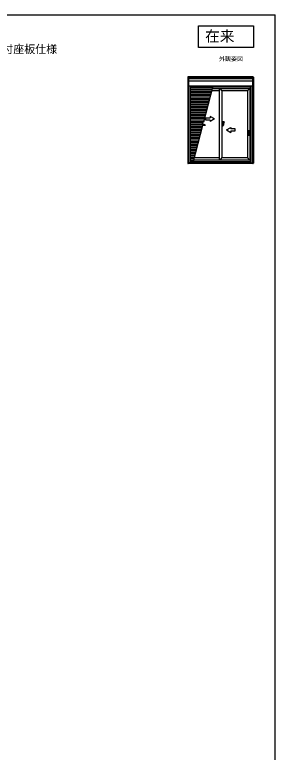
# Model space of a CAD drawing. Units: millimetres, scale not verified. Extents: x -525 to 525, y -783 to 779.
# Drawn here: x 168 to 525, y -262 to 747 of the extents above; entities that cross this region are included whole.
import ezdxf
from ezdxf.enums import TextEntityAlignment as Align

# ---------------------------------------------------------------- set-up
doc = ezdxf.new("R2010")
doc.units = ezdxf.units.MM
doc.header["$LTSCALE"] = 4
for name, color, linetype in [('0-1_USER1', 3, 'Continuous'), ('0-6_YKK_A1', 4, 'Continuous'), ('0-8_YKK_ZWAK', 7, 'Continuous')]:
    doc.layers.add(name, color=color, linetype=linetype)
doc.styles.add('ＭＳ ゴシック', font='')
doc.styles.get('ＭＳ ゴシック').set_extended_font_data('MS Gothic')

msp = doc.modelspace()

# ---------------------------------------------------------------- linework, layer by layer
at = {"layer": '0-1_USER1'}
msp.add_lwpolyline([(420, 732.1), (495, 732.1), (495, 702.1), (420, 702.1)], close=True, dxfattribs=at)
at = {"layer": '0-6_YKK_A1'}
for p, q in [((405.25, 661.6), (405.25, 543.81)), ((494.5, 662.1), (405.75, 662.1)), ((406.325, 662.1), (406.325, 660.71)), ((493.8, 660.31), (406.45, 660.31)), ((493.8, 660.18), (406.45, 660.18)), ((493.8, 659.482), (406.45, 659.482)), ((493.8, 656.12), (406.45, 656.12)), ((493.8, 660.31), (406.515, 660.31)), ((493.8, 660.18), (406.515, 660.18)), ((493.8, 660.075), (493.8, 649.91)), ((493.925, 662.1), (493.925, 660.71)), ((495, 661.6), (495, 543.81)), ((406.25, 649.36), (406.25, 544.41)), ((406.25, 649.36), (406.25, 544.41)), ((493.8, 649.42), (406.45, 649.42)), ((408.5, 649.42), (408.5, 544.4)), ((439.538, 648.98), (408.5, 648.98)), ((438.991, 646.88), (408.5, 646.88)), ((439.652, 649.42), (426.768, 599.942)), ((438.849, 646.335), (490.425, 646.335)), ((439.422, 648.535), (491.75, 648.535)), ((491.75, 649.21), (439.598, 649.21)), ((448.175, 646.335), (448.175, 548.085)), ((448.275, 646.335), (448.275, 548.085)), ((448.925, 646.335), (452.075, 642.885)), ((487.025, 642.885), (490.425, 646.235)), ((490.425, 646.335), (490.475, 646.385)), ((490.425, 646.335), (490.425, 548.085)), ((490.475, 646.385), (491.75, 647.66)), ((491.75, 649.42), (491.75, 544.4)), ((494, 649.36), (494, 544.41)), ((438.444, 644.78), (408.5, 644.78)), ((437.897, 642.68), (408.5, 642.68)), ((437.35, 640.58), (408.5, 640.58)), ((436.803, 638.48), (408.5, 638.48)), ((436.257, 636.38), (408.5, 636.38)), ((448.175, 642.885), (437.951, 642.885)), ((487.025, 642.885), (452.075, 642.885)), ((487.025, 642.885), (487.025, 551.585)), ((435.71, 634.28), (408.5, 634.28)), ((435.163, 632.18), (408.5, 632.18)), ((434.616, 630.08), (408.5, 630.08)), ((434.069, 627.98), (408.5, 627.98)), ((433.522, 625.88), (408.5, 625.88)), ((432.975, 623.78), (408.5, 623.78)), ((432.428, 621.68), (408.5, 621.68)), ((431.882, 619.58), (408.5, 619.58)), ((431.335, 617.48), (408.5, 617.48)), ((430.788, 615.38), (408.5, 615.38)), ((430.241, 613.28), (408.5, 613.28)), ((429.694, 611.18), (408.5, 611.18)), ((429.147, 609.08), (408.5, 609.08)), ((428.6, 606.98), (408.5, 606.98)), ((429.987, 606.026), (435.987, 606.026)), ((435.987, 607.99), (435.987, 606.026)), ((441.987, 604.526), (435.987, 607.99)), ((428.053, 604.88), (408.5, 604.88)), ((427.507, 602.78), (408.5, 602.78)), ((426.96, 600.68), (408.5, 600.68)), ((424.58, 598.58), (408.5, 598.58)), ((428.757, 596.48), (408.5, 596.48)), ((425.634, 595.588), (412.303, 544.4)), ((441.987, 604.526), (435.987, 601.062)), ((435.987, 603.026), (435.987, 601.062)), ((455.075, 596.535), (451.985, 596.535)), ((453.075, 598.535), (452.075, 598.535)), ((455.075, 600.535), (453.075, 594.535)), ((455.075, 600.535), (453.075, 600.535)), ((453.075, 594.535), (453.075, 600.535)), ((425.319, 594.38), (408.5, 594.38)), ((424.772, 592.28), (408.5, 592.28)), ((424.225, 590.18), (408.5, 590.18)), ((423.678, 588.08), (408.5, 588.08)), ((423.132, 585.98), (408.5, 585.98)), ((453.075, 594.535), (452.075, 594.535)), ((458.263, 589.527), (464.263, 592.991)), ((458.263, 589.527), (464.263, 586.063)), ((464.263, 592.991), (464.263, 591.027)), ((464.263, 588.027), (464.263, 586.063)), ((488.175, 588.205), (488.175, 582.365)), ((489.195, 588.285), (488.255, 588.285)), ((489.275, 582.365), (489.275, 588.205)), ((422.585, 583.88), (408.5, 583.88)), ((422.038, 581.78), (408.5, 581.78)), ((421.491, 579.68), (408.5, 579.68)), ((420.944, 577.58), (408.5, 577.58)), ((420.397, 575.48), (408.5, 575.48)), ((487.675, 585.285), (489.775, 585.285)), ((488.255, 582.285), (489.195, 582.285)), ((419.85, 573.38), (408.5, 573.38)), ((419.303, 571.28), (408.5, 571.28)), ((418.757, 569.18), (408.5, 569.18)), ((418.21, 567.08), (408.5, 567.08)), ((417.663, 564.98), (408.5, 564.98)), ((417.116, 562.88), (408.5, 562.88)), ((416.569, 560.78), (408.5, 560.78)), ((416.022, 558.68), (408.5, 558.68)), ((415.475, 556.58), (408.5, 556.58)), ((414.928, 554.48), (408.5, 554.48)), ((414.382, 552.38), (408.5, 552.38)), ((413.835, 550.28), (408.5, 550.28)), ((413.288, 548.18), (408.5, 548.18)), ((412.741, 546.08), (408.5, 546.08)), ((491.75, 545.635), (412.625, 545.635)), ((490.425, 548.085), (413.263, 548.085)), ((414.174, 551.585), (448.175, 551.585)), ((452.075, 551.585), (487.025, 551.585)), ((490.425, 548.185), (487.025, 551.585)), ((490.425, 548.085), (490.475, 548.035)), ((490.475, 548.035), (491.75, 546.76)), ((490.477, 548.032), (491.75, 546.76)), ((494.5, 543.31), (405.75, 543.31)), ((406.35, 544.36), (406.2, 544.36)), ((406.325, 544.36), (406.325, 543.31)), ((406.35, 544.41), (406.35, 544.36)), ((406.35, 544.41), (407.85, 544.41)), ((406.35, 544.36), (407.85, 544.36)), ((407.85, 544.36), (407.85, 544.41)), ((407.85, 544.41), (408, 544.41)), ((408, 544.36), (407.85, 544.36)), ((408, 544.41), (408, 544.4)), ((492.25, 544.4), (408, 544.4)), ((408, 544.385), (408, 544.4)), ((408, 544.385), (408, 544.325)), ((491.75, 544.96), (412.449, 544.96)), ((492.25, 544.4), (492.25, 544.385)), ((492.25, 544.385), (492.25, 544.325)), ((492.4, 544.36), (492.25, 544.36)), ((492.4, 544.41), (492.4, 544.36)), ((492.4, 544.41), (493.9, 544.41)), ((492.4, 544.36), (493.9, 544.36)), ((493.9, 544.36), (493.9, 544.41)), ((493.9, 544.41), (494.05, 544.41)), ((494.05, 544.36), (493.9, 544.36)), ((493.925, 544.36), (493.925, 543.31)), ((494.05, 544.41), (494.05, 544.36))]:
    msp.add_line(p, q, dxfattribs=at)
for points in [[(406.05, 660.71), (406.45, 660.71), (406.45, 649.36), (406.05, 649.36)], [(494.2, 660.71), (493.8, 660.71), (493.8, 649.36), (494.2, 649.36)]]:
    msp.add_lwpolyline(points, close=True, dxfattribs=at)
for points in [[(491.75, 647.66), (490.475, 646.385), (490.425, 646.335)], [(452.075, 642.885), (452.075, 551.585), (448.925, 548.085)], [(435.987, 603.026), (429.987, 603.026), (429.987, 606.026)], [(425.634, 595.588), (429.399, 596.157), (423.003, 599.373), (426.768, 599.942)], [(464.263, 588.027), (470.263, 588.027), (470.263, 591.027), (464.263, 591.027)], [(406.2, 544.36), (406.2, 544.41), (406.35, 544.41)], [(492.25, 544.325), (492.25, 544.31), (408, 544.31), (408, 544.325)], [(492.25, 544.4), (492.25, 544.41), (492.4, 544.41)]]:
    msp.add_lwpolyline(points, dxfattribs=at)
for centre, radius, start, end in [((405.75, 661.6), 0.5, 165.93013, 180), ((405.75, 661.6), 0.5, 90, 165.93013), ((494.5, 661.6), 0.5, 14.06987, 90), ((494.5, 661.6), 0.5, 0, 14.06987), ((488.255, 588.205), 0.08, 90, 180), ((489.195, 588.205), 0.08, 0, 90), ((488.255, 582.365), 0.08, 180, 270), ((489.195, 582.365), 0.08, 270, 0), ((405.75, 543.81), 0.5, 180, 194.06987), ((405.75, 543.81), 0.5, 194.06987, 270), ((494.5, 543.81), 0.5, 270, 345.93013), ((494.5, 543.81), 0.5, 345.93013, 0)]:
    msp.add_arc(centre, radius, start, end, dxfattribs=at)
at = {"layer": '0-8_YKK_ZWAK'}
msp.add_line((-525, 747.1), (525, 747.1), dxfattribs=at)
msp.add_lwpolyline([(-525, -782.9), (525, -782.9), (525, 747.1)], dxfattribs=at)

# ---------------------------------------------------------------- texts
at = {"layer": '0-1_USER1', "style": 'ＭＳ ゴシック'}
for s, height, p in [('在来', 14.66, (429, 706.1)), ('■シャッター付引違いテラス戸 非常用進入口対応サイズ仕様 手動シャッターGR 外部ハンドル付座板仕様', 11, (-486.153, 691.145)), ('外観姿図', 5.865, (448, 682.1))]:
    msp.add_text(s, height=height, dxfattribs=at).set_placement(p, align=Align.BOTTOM_LEFT)

doc.saveas('drawing.dxf')
